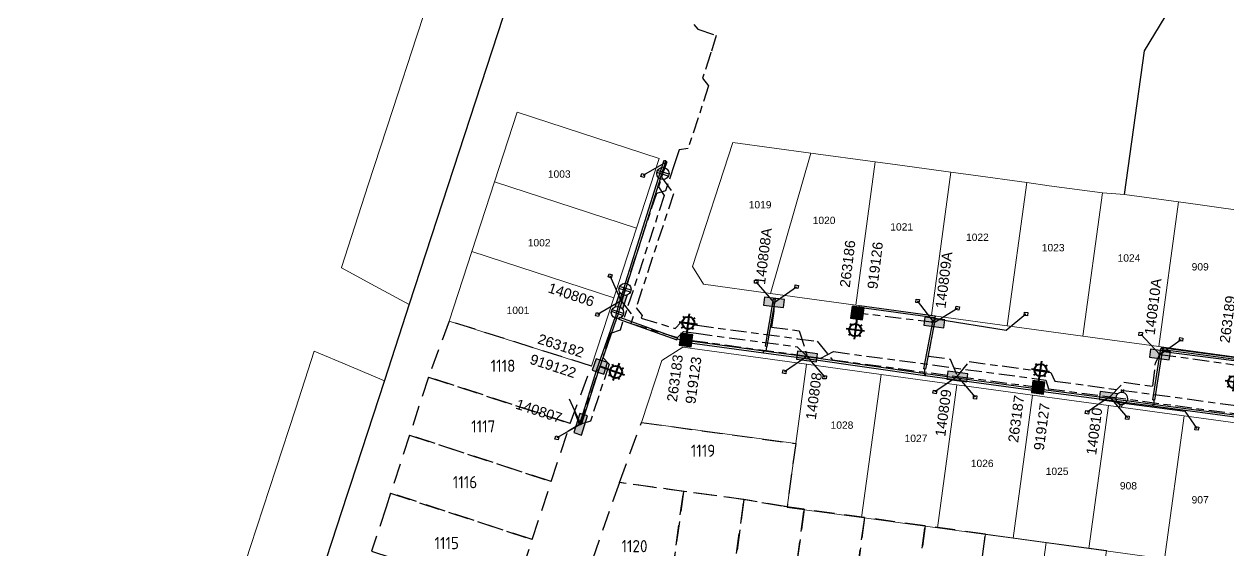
# Model space of a CAD drawing. Header units: metres. Extents: x 281818 to 283900, y 6133059 to 6135046.
# Drawn here: x 281839.1 to 282135.1, y 6134554.9 to 6134684 of the extents above; entities that cross this region are included whole.
import ezdxf
from ezdxf.enums import TextEntityAlignment as Align

# ---------------------------------------------------------------- set-up
doc = ezdxf.new("R2010")
doc.units = ezdxf.units.M
doc.linetypes.add('Cable Exist UG', pattern=[8.2, 4, -1.2, 1.8, -1.2])
doc.linetypes.add('DASHED', pattern=[0.75, 0.5, -0.25])
doc.layers.get('0').update_dxf_attribs({"color": 6})
for name, color, linetype in [('_User Future Stage 11 Lots', 255, 'Continuous'), ('Duct_SP_EXT', 7, 'Continuous'), ('Equip_LV_EXT', 7, 'Continuous'), ('Equip_SP_SL_EXT', 7, 'Continuous'), ('Mains_LV_EXT', 7, 'Continuous'), ('Mains_LV_SL_EXT', 7, 'Continuous'), ('Notes_SP_MISC', 7, 'Continuous'), ('Services_SP_EXT', 7, 'Continuous'), ('SupportsUG_SP_LV_EXT', 7, 'Continuous'), ('SupportsUG_SP_LV_SL_EXT', 7, 'Continuous'), ('Trench_SP_EXT', 7, 'Continuous')]:
    doc.layers.add(name, color=color, linetype=linetype)
for name, color, linetype, lineweight in [('Cadastre Developer_SP_EXT', 9, 'Continuous', 5), ('Cadastre Developer_SP_NEW', 2, 'Continuous', 5), ('Cadastre Roads_SP_EXT', 9, 'Continuous', 5)]:
    doc.layers.add(name, color=color, linetype=linetype, lineweight=lineweight)
doc.styles.add('COLUMN_LABEL', font='arial.ttf')
doc.styles.add('iecARIAL', font='arial.ttf', dxfattribs={"height": 2})
doc.styles.add('LotNum', font='isocp.shx', dxfattribs={"height": 1.8})
doc.styles.add('POLE_LABEL', font='arial.ttf')
doc.styles.get("Standard").update_dxf_attribs({"font": 'arial.ttf'})

# ---------------------------------------------------------------- blocks, each defined once
blk = doc.blocks.new('COLUMN_EXT')
blk.add_hatch(color=256).paths.add_polyline_path([(-1.49, 1.48), (-1.49, -1.49), (1.48, -1.49), (1.48, 1.48)])
blk.add_lwpolyline([(-1.49, -1.49), (1.48, -1.49), (1.48, 1.48), (-1.49, 1.48)], close=True)
for tag, height, style, flags, p in [('ASSET_NUM', 2.5, 'COLUMN_LABEL', 8, (2, 2)), ('STRUCTURE_PLANT_NUMBER', 0.2, 'POLE_LABEL', 9, (1.81, 0.03)), ('STREET_CODE', 0.2, 'COLUMN_LABEL', 9, (1.81, -0.2))]:
    blk.add_attdef(tag, text='', height=height, dxfattribs=dict(style=style, flags=flags)).set_placement(p, align=Align.MIDDLE_LEFT)
at = {"flags": 1}
blk.add_attdef('Z', (1.81, -2.35), '', height=0.2, dxfattribs=at)
at = {"flags": 9}
for tag, p in [('COLUMN_TYPE', (1.81, -0.4)), ('OWNED_BY', (1.81, -0.6)), ('STATE', (1.81, -0.8)), ('USAGE', (1.81, -1)), ('STREETNAME', (1.81, -1.6)), ('SUBURB', (1.81, -1.8)), ('LEGEND', (1.81, -1.2)), ('LOCATION', (1.81, -1.4)), ('NOTES', (1.81, -2))]:
    blk.add_attdef(tag, text='', height=0.2, dxfattribs=at).set_placement(p, align=Align.MIDDLE_LEFT)
blk = doc.blocks.new('PILLAR_EXT')
blk.add_hatch(color=256).paths.add_polyline_path([(-2.475, 0.99), (-2.475, -0.99), (2.475, -0.99), (2.475, 0.99)])
blk.add_lwpolyline([(-2.475, -0.99), (2.475, -0.99), (2.475, 0.99), (-2.475, 0.99)], close=True)
at = {"style": 'iecARIAL', "flags": 8}
blk.add_attdef('ASSET_NUM', (1.5, 3.5), '', height=2.5, dxfattribs=at)
for tag, p, flags in [('OWNED_BY', (0, -0.2), 9), ('STATE', (0, -0.4), 9), ('SUPPORT_TYPE', (0, -0.6), 9), ('STREETNAME', (0, -1.8), 9), ('SUBURB', (0, -2), 1), ('USAGE', (0, -0.8), 9), ('LEGEND', (0, -1), 9), ('LOCATION', (0, -1.2), 9), ('NOTES', (0, -1.4), 9), ('PARENT', (0, -1.6), 9)]:
    blk.add_attdef(tag, p, '', height=0.2, dxfattribs=dict(flags=flags))
blk = doc.blocks.new('SL_LANTERN_EXT')
at = {"lineweight": 40}
for p, q in [((0, 1.97), (0, 6.47)), ((-2.25, 4.22), (2.25, 4.22)), ((-1.46, 5.68), (-1.06, 5.28)), ((-1.46, 2.76), (-1.06, 3.16)), ((1.46, 5.68), (1.06, 5.28)), ((1.46, 2.76), (1.06, 3.16)), ((0, 0), (0, 2.72))]:
    blk.add_line(p, q, dxfattribs=at)
blk.add_circle((0, 4.22), 1.5, dxfattribs=at)
at = {"style": 'iecARIAL', "flags": 8}
blk.add_attdef('ASSET_NUM', (1.5, 1.5), '', height=2.5, dxfattribs=at)
for tag, p, height, flags in [('OPERATING_VOLTAGE', (0.98, -1.65), 0.2, 9), ('ORIENTATION', (0.98, -1.85), 0.2, 9), ('OWNED_BY', (0.98, -2.05), 0.2, 9), ('STATE', (0.98, -2.25), 0.2, 9), ('CONSTRUCTED_VOLTAGE', (0.98, -0.65), 0.2, 9), ('CONTROL_TYPE', (0.98, -0.85), 0.2, 9), ('LANTERN_PURPOSE', (0.98, -1.05), 0.2, 9), ('LANTERN_TYPE', (0.98, -1.25), 0.2, 9), ('NO_PHASES', (0.98, -1.45), 0.2, 9), ('USAGE', (0.98, -2.45), 0.2, 9), ('CEXIST', (0.98, -2.65), 0.2, 9), ('CNEW', (0.98, -2.85), 0.2, 9), ('CNUMBER', (0.98, -3.05), 0.2, 9), ('LNUMBER', (2.18, -3.25), 2.5, 8), ('CREMOVE', (0.98, -3.25), 0.2, 9), ('CREPLACE', (0.98, -3.45), 0.2, 9), ('LKINGHEIGHT', (0.98, -3.65), 0.2, 9), ('LBRACKET', (0.98, -3.85), 0.2, 9), ('LBRACKETVOCAB', (0.98, -4.05), 0.2, 9), ('LCATEGORY', (0.98, -4.25), 0.2, 9), ('LCHARGE1', (0.98, -4.45), 0.2, 9), ('LCHARGE1PERCENT', (0.98, -4.65), 0.2, 9), ('LCHARGE2', (0.98, -4.85), 0.2, 9), ('LCHARGE2PERCENT', (0.98, -5.05), 0.2, 9), ('LCHARGE3', (0.98, -5.25), 0.2, 9), ('LCHARGE3PERCENT', (0.98, -5.45), 0.2, 9), ('LEXIST', (0.98, -5.65), 0.2, 9), ('LLAMP', (0.98, -5.85), 0.2, 9), ('LLAMPVOCAB', (0.98, -6.05), 0.2, 9), ('LMAST', (0.98, -6.25), 0.2, 9), ('LMASTVOCAB', (0.98, -6.45), 0.2, 9), ('LNEW', (0.98, -6.65), 0.2, 9), ('LANTNUMBER', (0.98, -6.85), 0.2, 9), ('LOUTREACH', (0.98, -7.25), 0.2, 9), ('LOUTREACHVOCAB', (0.98, -7.45), 0.2, 9), ('LRATECODE', (0.98, -7.65), 0.2, 9), ('LREMOVE', (0.98, -7.85), 0.2, 9), ('LREPLACE', (0.98, -8.05), 0.2, 9), ('LTYPE', (0.98, -8.25), 0.2, 9), ('LTYPEVOCAB', (0.98, -8.45), 0.2, 9), ('LEGEND', (0.98, -8.65), 0.2, 9), ('LOCATION', (0.98, -8.85), 0.2, 9), ('NOTES', (0.98, -9.05), 0.2, 9), ('STREETNAME', (0.98, -9.25), 0.2, 9), ('SUBURB', (0.98, -9.45), 0.2, 1)]:
    blk.add_attdef(tag, p, '', height=height, dxfattribs=dict(flags=flags))
blk = doc.blocks.new('CCP_EXT')
blk.add_wipeout([(0, 0.57), (0.57, 0), (0, -0.57), (-0.57, 0)])
blk.add_lwpolyline([(-0.57, 0), (0, 0.57), (0.57, 0), (0, -0.57), (-0.57, 0)])
at = {"flags": 1}
blk.add_attdef('Z', (0, 0), '', height=0.2, dxfattribs=at)
at = {"flags": 9}
for tag, p in [('CCP_TYPE', (0, 0)), ('CONSTRUCTED_VOLTAGE', (0, -0.2)), ('OPERATING_VOLTAGE', (0, -0.6)), ('ORIENTATION', (0, -0.8)), ('OWNED_BY', (0, -1)), ('STATE', (0, -1.8)), ('NO_PHASES', (0, -0.4)), ('USAGE', (0, -1.2)), ('LEGEND', (0, -1.4)), ('LIFE_SUPPORT', (0, -1.6)), ('NOTES', (0, -2))]:
    blk.add_attdef(tag, text='', height=0.2, dxfattribs=at).set_placement(p, align=Align.MIDDLE_LEFT)
blk = doc.blocks.new('LV_UG_LINKS_CLOSED_EXT')
blk.add_wipeout([(-1.06, 1.06), (-1.18, 0.92), (-1.29, 0.76), (-1.37, 0.59), (-1.43, 0.42), (-1.48, 0.23), (-1.49, 0.05), (-1.49, -0.14), (-1.46, -0.33), (-1.41, -0.51), (-1.33, -0.68), (-1.24, -0.84), (-1.12, -0.99), (-0.99, -1.12), (-0.84, -1.24), (-0.68, -1.33), (-0.51, -1.41), (-0.33, -1.46), (-0.14, -1.49), (0.05, -1.49), (0.23, -1.48), (0.42, -1.43), (0.59, -1.37), (0.76, -1.29), (0.92, -1.18), (1.06, -1.06), (1.18, -0.92), (1.29, -0.76), (1.37, -0.59), (1.43, -0.42), (1.48, -0.23), (1.49, -0.05), (1.49, 0.14), (1.46, 0.33), (1.41, 0.51), (1.33, 0.68), (1.24, 0.84), (1.12, 0.99), (0.99, 1.12), (0.84, 1.24), (0.68, 1.33), (0.51, 1.41), (0.33, 1.46), (0.14, 1.49), (-0.05, 1.49), (-0.23, 1.48), (-0.42, 1.43), (-0.59, 1.37), (-0.76, 1.29), (-0.92, 1.18)])
for p, q in [((-0.25, -1.48), (-0.25, 1.48)), ((0.25, -1.48), (0.25, 1.48))]:
    blk.add_line(p, q)
blk.add_circle((0, 0), 1.5)
at = {"flags": 9}
for tag, p in [('ACTUAL_STATUS', (0, 0)), ('CONSTRUCTED_VOLTAGE', (0, -0.2)), ('OPERATING_VOLTAGE', (0, -0.6)), ('ORIENTATION', (0, -0.8)), ('STATE', (0, -1)), ('SWITCH_TYPE', (0, -1.2)), ('NO_PHASES', (0, -0.4)), ('USAGE', (0, -1.4)), ('NOTES', (0, -1.6))]:
    blk.add_attdef(tag, text='', height=0.2, dxfattribs=at).set_placement(p, align=Align.MIDDLE_LEFT)
at = {"flags": 1}
blk.add_attdef('Z', (0, 0), '', height=0.2, dxfattribs=at)
blk = doc.blocks.new('LV_UG_LINKS_OPEN_EXT')
for p, q in [((-0.25, 1.47), (-0.25, 2.22)), ((0.25, 1.47), (0.25, 2.22)), ((-0.25, -1.47), (-0.25, -2.22)), ((0.25, -1.47), (0.25, -2.22))]:
    blk.add_line(p, q)
at = {"flags": 9}
for tag, p in [('ACTUAL_STATUS', (0, 0)), ('CONSTRUCTED_VOLTAGE', (0, -0.2)), ('OPERATING_VOLTAGE', (0, -0.6)), ('ORIENTATION', (0, -0.8)), ('STATE', (0, -1)), ('SWITCH_TYPE', (0, -1.2)), ('NO_PHASES', (0, -0.4)), ('USAGE', (0, -1.4)), ('NOTES', (0, -1.6))]:
    blk.add_attdef(tag, text='', height=0.2, dxfattribs=at).set_placement(p, align=Align.MIDDLE_LEFT)
at = {"flags": 1}
blk.add_attdef('Z', (0, 0), '', height=0.2, dxfattribs=at)
blk.add_wipeout([(-0.25, 1.47), (-0.43, 1.43), (-0.61, 1.36), (-0.77, 1.28), (-0.93, 1.17), (-1.07, 1.05), (-1.19, 0.9), (-1.29, 0.75), (-1.38, 0.58), (-1.44, 0.4), (-1.48, 0.22), (-1.49, 0.03), (-1.49, -0.16), (-1.45, -0.34), (-1.4, -0.52), (-1.32, -0.69), (-1.23, -0.85), (-1.11, -1), (-0.98, -1.13), (-0.83, -1.24), (-0.66, -1.34), (-0.49, -1.41), (-0.31, -1.46), (-0.13, -1.49), (0.06, -1.49), (0.25, -1.47), (0.43, -1.43), (0.61, -1.36), (0.77, -1.28), (0.93, -1.17), (1.07, -1.05), (1.19, -0.9), (1.29, -0.75), (1.38, -0.58), (1.44, -0.4), (1.48, -0.22), (1.49, -0.03), (1.49, 0.16), (1.45, 0.34), (1.4, 0.52), (1.32, 0.69), (1.23, 0.85), (1.11, 1), (0.98, 1.13), (0.83, 1.24), (0.66, 1.34), (0.49, 1.41), (0.31, 1.46), (0.13, 1.49), (-0.06, 1.49)])
blk.add_lwpolyline([(0, -1.49, 1), (0, 1.49, 1)], format="xyb", close=True)

msp = doc.modelspace()

# ---------------------------------------------------------------- linework, layer by layer
at = {"layer": '_User Future Stage 11 Lots', "color": 7, "linetype": 'DASHED', "ltscale": 10}
for points in [[(281985.47, 6134571.44), (281990.9, 6134586.2), (282028.82, 6134581.02), (282026.7, 6134565.45), (282016.9, 6134567.14), (282002.04, 6134569.17)], [(281974.64, 6134540.66), (281977.36, 6134536.32), (281996.38, 6134533.76), (282001.23, 6134569.28), (281985.47, 6134571.44)], [(281964.07, 6134557.44), (281929.23, 6134568.83), (281928.1, 6134565.38), (281924.57, 6134554.57), (281959.41, 6134543.18)], [(282016.09, 6134567.25), (282001.23, 6134569.28), (281996.37, 6134533.72), (282011.23, 6134531.69)], [(282030.9, 6134564.87), (282025.39, 6134565.63), (282016.09, 6134567.25), (282011.23, 6134531.69), (282026.1, 6134529.66)], [(282045.77, 6134562.84), (282030.9, 6134564.87), (282026.1, 6134529.66), (282040.96, 6134527.63)], [(282060.63, 6134560.81), (282045.77, 6134562.84), (282040.96, 6134527.63), (282055.82, 6134525.6)], [(282075.49, 6134558.78), (282060.63, 6134560.81), (282055.82, 6134525.6), (282070.68, 6134523.57)]]:
    msp.add_lwpolyline(points, close=True, dxfattribs=at)
at = {"layer": 'Cadastre Developer_SP_NEW', "color": 2, "lineweight": 0, "flags": 128}
for points in [[(282090.35, 6134556.75), (282075.49, 6134558.78), (282070.68, 6134523.57), (282085.54, 6134521.54)], [(282105.21, 6134554.72), (282090.35, 6134556.75), (282085.54, 6134521.54), (282100.41, 6134519.51)]]:
    msp.add_lwpolyline(points, close=True, dxfattribs=at)
at = {"layer": 'Cadastre Roads_SP_EXT', "linetype": 'Continuous'}
for points in [[(281977.22, 6134748.07), (281967.46, 6134748.41), (281965.71, 6134748.48), (281957.71, 6134748.76), (281952.97, 6134734.23), (281947.17, 6134716.43), (281941.38, 6134698.66), (281935.59, 6134680.9), (281929.79, 6134663.1), (281923.75, 6134644.54), (281917.13, 6134624.25), (281917.12, 6134624.2), (281925.47, 6134619.71), (281933.82, 6134615.21), (281977.22, 6134748.07)], [(281918.52, 6134568.4), (281919.25, 6134570.63), (281927.69, 6134596.45), (281919.07, 6134600.1), (281910.46, 6134603.75), (281905.81, 6134589.49), (281901.01, 6134574.76), (281894.79, 6134555.71), (281888.86, 6134537.56), (281881.34, 6134514.49), (281869.18, 6134477.26), (281854.22, 6134431.41), (281842.91, 6134396.77), (281839.12, 6134385.86), (281856.22, 6134377.68), (281858.05, 6134383.31), (281918.52, 6134568.4)]]:
    msp.add_lwpolyline(points, close=True, dxfattribs=at)
at = {"layer": 'Duct_SP_EXT'}
for p, q in [((282021.36, 6134604.93), (282023.33, 6134616.57)), ((282021.83, 6134604.85), (282023.81, 6134616.49)), ((282023.33, 6134616.57), (282023.57, 6134616.53)), ((282023.81, 6134616.49), (282023.57, 6134616.53)), ((282044.41, 6134614.41), (282044.44, 6134614.65)), ((282044.47, 6134614.88), (282044.44, 6134614.65)), ((282060.33, 6134599.41), (282062.61, 6134611.36)), ((282060.8, 6134599.32), (282063.08, 6134611.27)), ((282062.61, 6134611.36), (282062.85, 6134611.32)), ((282063.08, 6134611.27), (282062.85, 6134611.32)), ((282063.03, 6134611.86), (282063.07, 6134612.1)), ((282063.1, 6134612.34), (282063.07, 6134612.1)), ((281999.59, 6134606.48), (281999.67, 6134606.71)), ((281999.75, 6134606.93), (281999.67, 6134606.71)), ((282002.22, 6134605.83), (282002.25, 6134606.06)), ((282002.22, 6134605.83), (282020.9, 6134603.33)), ((282002.28, 6134606.3), (282002.25, 6134606.06)), ((282002.28, 6134606.3), (282020.96, 6134603.81)), ((282020.9, 6134603.33), (282020.93, 6134603.57)), ((282020.9, 6134603.33), (282020.93, 6134603.57)), ((282020.9, 6134603.33), (282032.06, 6134601.84)), ((282020.96, 6134603.81), (282020.93, 6134603.57)), ((282020.96, 6134603.81), (282020.93, 6134603.57)), ((282020.96, 6134603.81), (282032.13, 6134602.32)), ((282021.36, 6134604.93), (282021.6, 6134604.89)), ((282021.83, 6134604.85), (282021.6, 6134604.89)), ((282116.59, 6134591.76), (282118.56, 6134604.39)), ((282117.07, 6134591.69), (282119.03, 6134604.31)), ((282118.56, 6134604.39), (282118.79, 6134604.35)), ((282119.03, 6134604.31), (282118.79, 6134604.35)), ((282118.92, 6134604.12), (282118.95, 6134604.35)), ((282118.92, 6134604.12), (282119.15, 6134604.09)), ((282118.98, 6134604.59), (282118.95, 6134604.35)), ((282118.98, 6134604.59), (282119.22, 6134604.56)), ((282119.15, 6134604.09), (282119.18, 6134604.32)), ((282119.15, 6134604.09), (282137.63, 6134601.64)), ((282119.22, 6134604.56), (282119.18, 6134604.32)), ((282032.06, 6134601.84), (282032.09, 6134602.08)), ((282032.06, 6134601.84), (282032.09, 6134602.08)), ((282032.13, 6134602.32), (282032.09, 6134602.08)), ((282032.13, 6134602.32), (282032.09, 6134602.08)), ((282060.33, 6134599.41), (282060.57, 6134599.36)), ((281979.86, 6134599.12), (281975.63, 6134585.77)), ((281980.32, 6134598.97), (281976.09, 6134585.63)), ((281979.86, 6134599.13), (281980.09, 6134599.05)), ((281979.86, 6134599.12), (281980.09, 6134599.05)), ((281980.32, 6134598.97), (281980.09, 6134599.05)), ((281980.32, 6134598.97), (281980.09, 6134599.05)), ((282060.56, 6134597.73), (282060.59, 6134597.97)), ((282060.8, 6134599.32), (282060.57, 6134599.36)), ((282060.62, 6134598.21), (282060.59, 6134597.97)), ((282060.68, 6134597.71), (282060.71, 6134597.95)), ((282060.68, 6134597.71), (282069.03, 6134596.6)), ((282060.74, 6134598.19), (282060.71, 6134597.95)), ((282060.74, 6134598.19), (282069.09, 6134597.07)), ((282069.03, 6134596.6), (282069.06, 6134596.83)), ((282069.03, 6134596.6), (282069.06, 6134596.83)), ((282069.09, 6134597.07), (282069.06, 6134596.83)), ((282069.09, 6134597.07), (282069.06, 6134596.83)), ((282087.76, 6134594.09), (282087.79, 6134594.33)), ((282087.76, 6134594.09), (282087.79, 6134594.33)), ((282087.82, 6134594.57), (282087.79, 6134594.33)), ((282087.82, 6134594.57), (282087.79, 6134594.33)), ((282116.59, 6134591.76), (282116.83, 6134591.72)), ((282116.65, 6134590.72), (282116.61, 6134590.48)), ((282116.65, 6134590.72), (282116.61, 6134590.48)), ((282117.07, 6134591.69), (282116.83, 6134591.72)), ((282116.58, 6134590.25), (282116.61, 6134590.48)), ((282116.58, 6134590.25), (282116.61, 6134590.48)), ((281975.63, 6134585.77), (281975.86, 6134585.7)), ((281976.09, 6134585.63), (281975.86, 6134585.7))]:
    msp.add_line(p, q, dxfattribs=at)
at = {"layer": 'Mains_LV_EXT', "linetype": 'Cable Exist UG'}
for points in [[(282023.46, 6134615.52), (282023.42, 6134613.51), (282022.89, 6134609.59), (282029.7, 6134608.74), (282031.61, 6134602.43)], [(282062.88, 6134610.74), (282061.43, 6134602.51), (282066.8, 6134601.77), (282068.54, 6134597.5)]]:
    msp.add_lwpolyline(points, dxfattribs=at)
at = {"layer": 'Mains_LV_SL_EXT', "linetype": 'Cable Exist UG'}
for points in [[(282062.88, 6134610.74), (282043.98, 6134613.08)], [(282031.59, 6134602.44), (282001.67, 6134606.47)], [(282118.34, 6134602.93), (282137.15, 6134600.29)], [(281975.93, 6134585.71), (281980.68, 6134599.97)], [(282068.6, 6134597.5), (282088.35, 6134594.86)]]:
    msp.add_lwpolyline(points, dxfattribs=at)
at = {"layer": 'Services_SP_EXT'}
msp.add_lwpolyline([(281975.96, 6134585.75), (281973.23, 6134591.9)], dxfattribs=at)
at = {"layer": 'Trench_SP_EXT', "linetype": 'Cable Exist UG'}
for points in [[(281984.64, 6134612.17), (281985.43, 6134611.95)], [(282062.96, 6134612.17), (282062.85, 6134611.32)], [(281999.67, 6134606.71), (282002.18, 6134606.19)], [(282021.64, 6134604.74), (282021.48, 6134603.72)], [(282118.79, 6134604.35), (282118.72, 6134604.73)], [(282060.57, 6134599.36), (282060.34, 6134598.04)], [(282116.9, 6134590.45), (282116.92, 6134591.57)], [(281975.64, 6134585.73), (281974.5, 6134588.7)], [(281975.64, 6134585.73), (281972.76, 6134583.96)]]:
    msp.add_lwpolyline(points, dxfattribs=at)

# ---------------------------------------------------------------- block references
at = {"layer": 'Equip_SP_SL_EXT'}
ref = msp.add_blockref('SL_LANTERN_EXT', (282043.98, 6134613.08), dxfattribs=dict(at, rotation=173.0048944225114))
ref.add_attrib('ASSET_NUM', '263186', dxfattribs={"layer": '0', "height": 2.5, "rotation": 83.0063, "style": 'iecARIAL'}).set_placement((282040.86, 6134619.39), align=Align.MIDDLE_LEFT)
ref = msp.add_blockref('SL_LANTERN_EXT', (282137.15, 6134600.29), dxfattribs=dict(at, rotation=172.451980224713))
ref.add_attrib('ASSET_NUM', '263189', dxfattribs={"layer": '0', "height": 2.5, "rotation": 82.3943, "style": 'iecARIAL'}).set_placement((282134.23, 6134605.76), align=Align.MIDDLE_LEFT)
ref = msp.add_blockref('SL_LANTERN_EXT', (282001.86, 6134606.47), dxfattribs=dict(at, rotation=352.3943182112648))
ref.add_attrib('ASSET_NUM', '263183', dxfattribs={"layer": '0', "height": 2.5, "rotation": 82.3943, "style": 'iecARIAL'}).set_placement((281999.9, 6134602.86), align=Align.MIDDLE_RIGHT)
ref = msp.add_blockref('SL_LANTERN_EXT', (281980.65, 6134600.02), dxfattribs=dict(at, rotation=250.5834405330436))
ref.add_attrib('ASSET_NUM', '263182', dxfattribs={"layer": '0', "height": 2.5, "rotation": 341.9047, "style": 'iecARIAL'}).set_placement((281976.64, 6134603.24), align=Align.MIDDLE_RIGHT)
ref = msp.add_blockref('SL_LANTERN_EXT', (282088.43, 6134594.86), dxfattribs=dict(at, rotation=352.3937598895101))
ref.add_attrib('ASSET_NUM', '263187', dxfattribs={"layer": '0', "height": 2.5, "rotation": 82.3943, "style": 'iecARIAL'}).set_placement((282083.78, 6134592.85), align=Align.MIDDLE_RIGHT)
at = {"layer": 'Services_SP_EXT'}
for p, rotation in [((281991.27, 6134646.86), 29.96391136681402), ((282029.03, 6134619.53), 215.0062610914957), ((282085.43, 6134612.86), 218.7131064735835), ((282123.55, 6134606.6), 214.4519804769975), ((282026.03, 6134598.64), 34.39431823607529), ((282127.43, 6134584.74), 125.3043901229916)]:
    msp.add_blockref('CCP_EXT', p, dxfattribs=dict(at, rotation=rotation))
at = {"layer": 'SupportsUG_SP_LV_EXT'}
ref = msp.add_blockref('PILLAR_EXT', (282023.51, 6134615.68), dxfattribs=dict(at, rotation=353.0063944158531))
ref.add_attrib('ASSET_NUM', '140808A', dxfattribs={"layer": '0', "height": 2.5, "rotation": 83.0063, "style": 'iecARIAL'}).set_placement((282020.02, 6134620.09), align=Align.MIDDLE_LEFT)
ref = msp.add_blockref('PILLAR_EXT', (282062.88, 6134610.74), dxfattribs=dict(at, rotation=173.006133675456))
ref.add_attrib('ASSET_NUM', '140809A', dxfattribs={"layer": '0', "height": 2.5, "rotation": 83.0063, "style": 'iecARIAL'}).set_placement((282064.38, 6134614.24), align=Align.MIDDLE_LEFT)
ref = msp.add_blockref('PILLAR_EXT', (281985.92, 6134616.05), dxfattribs=dict(at, rotation=71.90470014390256))
ref.add_attrib('ASSET_NUM', '140806', dxfattribs={"layer": '0', "height": 2.5, "rotation": 341.9047, "style": 'iecARIAL'}).set_placement((281979.19, 6134615.77), align=Align.MIDDLE_RIGHT)
ref = msp.add_blockref('PILLAR_EXT', (282118.34, 6134602.93), dxfattribs=dict(at, rotation=352.4518488843384))
ref.add_attrib('ASSET_NUM', '140810A', dxfattribs={"layer": '0', "height": 2.5, "rotation": 83.0063, "style": 'iecARIAL'}).set_placement((282115.81, 6134607.71), align=Align.MIDDLE_LEFT)
ref = msp.add_blockref('PILLAR_EXT', (282031.58, 6134602.44), dxfattribs=dict(at, rotation=172.3943182283982))
ref.add_attrib('ASSET_NUM', '140808', dxfattribs={"layer": '0', "height": 2.5, "rotation": 82.3943, "style": 'iecARIAL'}).set_placement((282034.04, 6134598.46), align=Align.MIDDLE_RIGHT)
ref = msp.add_blockref('PILLAR_EXT', (282068.56, 6134597.5), dxfattribs=dict(at, rotation=172.3943182283982))
ref.add_attrib('ASSET_NUM', '140809', dxfattribs={"layer": '0', "height": 2.5, "rotation": 82.3943, "style": 'iecARIAL'}).set_placement((282065.87, 6134594.31), align=Align.MIDDLE_RIGHT)
ref = msp.add_blockref('PILLAR_EXT', (282106, 6134592.5), dxfattribs=dict(at, rotation=172.3943182283982))
ref.add_attrib('ASSET_NUM', '140810', dxfattribs={"layer": '0', "height": 2.5, "rotation": 82.3943, "style": 'iecARIAL'}).set_placement((282102.97, 6134589.81), align=Align.MIDDLE_RIGHT)
ref = msp.add_blockref('PILLAR_EXT', (281975.96, 6134585.75), dxfattribs=dict(at, rotation=71.90470023900609))
ref.add_attrib('ASSET_NUM', '140807', dxfattribs={"layer": '0', "height": 2.5, "rotation": 341.9047, "style": 'iecARIAL'}).set_placement((281971.24, 6134587.22), align=Align.MIDDLE_RIGHT)
at = {"layer": 'SupportsUG_SP_LV_SL_EXT'}
ref = msp.add_blockref('COLUMN_EXT', (282043.98, 6134613.08), dxfattribs=dict(at, rotation=353.0062610879758))
ref.add_attrib('ASSET_NUM', '919126', dxfattribs={"layer": '0', "height": 2.5, "rotation": 83.0063, "style": 'COLUMN_LABEL'}).set_placement((282046.4, 6134619.14), align=Align.TOP_LEFT)
ref = msp.add_blockref('COLUMN_EXT', (282001.86, 6134606.47), dxfattribs=dict(at, rotation=352.3943182239842))
ref.add_attrib('ASSET_NUM', '919123', dxfattribs={"layer": '0', "height": 2.5, "rotation": 82.3943, "style": 'COLUMN_LABEL'}).set_placement((282003.2, 6134602.51), align=Align.TOP_RIGHT)
ref = msp.add_blockref('COLUMN_EXT', (281980.68, 6134599.97), dxfattribs=dict(at, rotation=71.90470017560374))
ref.add_attrib('ASSET_NUM', '919122', dxfattribs={"layer": '0', "height": 2.5, "rotation": 341.9047, "style": 'COLUMN_LABEL'}).set_placement((281975.1, 6134599.44), align=Align.TOP_RIGHT)
ref = msp.add_blockref('COLUMN_EXT', (282088.43, 6134594.86), dxfattribs=dict(at, rotation=352.3943182239842))
ref.add_attrib('ASSET_NUM', '919127', dxfattribs={"layer": '0', "height": 2.5, "rotation": 82.3943, "style": 'COLUMN_LABEL'}).set_placement((282088.85, 6134591.1), align=Align.TOP_RIGHT)

# ---------------------------------------------------------------- texts
at = {"layer": '_User Future Stage 11 Lots', "style": 'LotNum'}
for s, p in [('1118', (281953.82, 6134598.62)), ('1117', (281949.03, 6134583.73)), ('1119', (282003.02, 6134577.75)), ('1116', (281944.53, 6134570.04)), ('1115', (281940.02, 6134555.08)), ('1120', (281986, 6134554.33))]:
    msp.add_text(s, height=3, dxfattribs=at).set_placement(p)
at = {"layer": 'Cadastre Developer_SP_EXT'}
for s, p in [('1003', (281967.89, 6134646.31)), ('1019', (282017.27, 6134638.78)), ('1020', (282033, 6134634.93)), ('1021', (282052.07, 6134633.33)), ('1022', (282070.69, 6134630.79)), ('1002', (281962.95, 6134629.45)), ('1023', (282089.32, 6134628.24)), ('1024', (282107.95, 6134625.7)), ('909', (282126.16, 6134623.53)), ('1001', (281957.75, 6134612.84)), ('1028', (282037.4, 6134584.65)), ('1027', (282055.59, 6134581.4)), ('1026', (282071.87, 6134575.25)), ('1025', (282090.28, 6134573.31)), ('908', (282108.52, 6134569.75)), ('907', (282126.15, 6134566.31))]:
    msp.add_text(s, height=1.8, dxfattribs=at).set_placement(p)

# ---------------------------------------------------------------- next in the draw order: linework, layer by layer
at = {"layer": 'Cadastre Developer_SP_EXT', "linetype": 'Continuous'}
for points in [[(281960.35, 6134662.43), (281954.77, 6134645.31), (281989.66, 6134633.91), (281995.25, 6134651.02), (281960.35, 6134662.43)], [(282032.51, 6134652.36), (282022.64, 6134617.87), (282043.56, 6134615.02), (282048.37, 6134650.19), (282032.51, 6134652.36)], [(282085.62, 6134645.1), (282080.82, 6134609.93), (282099.44, 6134607.39), (282104.25, 6134642.56), (282091.11, 6134644.35), (282085.62, 6134645.1)], [(282122.92, 6134640.35), (282118.07, 6134604.84), (282136.7, 6134602.3), (282141.55, 6134637.8), (282128.22, 6134639.63), (282122.92, 6134640.35)], [(282031.49, 6134600.52), (282001.08, 6134604.67), (281995.87, 6134601.41), (281990.9, 6134586.2), (282028.82, 6134581.02), (282031.49, 6134600.52)], [(282142.95, 6134585.29), (282124.32, 6134587.84), (282119.52, 6134552.66), (282132.66, 6134550.87), (282138.15, 6134550.12), (282142.95, 6134585.29)]]:
    msp.add_lwpolyline(points, close=True, dxfattribs=at)
at = {"layer": 'Duct_SP_EXT'}
for p, q in [((282119.22, 6134604.56), (282137.69, 6134602.11)), ((282116.65, 6134590.72), (282162.56, 6134584.59)), ((282116.58, 6134590.25), (282162.5, 6134584.11))]:
    msp.add_line(p, q, dxfattribs=at)
at = {"layer": 'Services_SP_EXT'}
for points in [[(282023.51, 6134615.68), (282029.03, 6134619.53)], [(282118.34, 6134602.93), (282123.55, 6134606.6)], [(282031.58, 6134602.44), (282026.03, 6134598.64)], [(282118.01, 6134602.79), (282119.26, 6134603.65), (282136.6, 6134601.41), (282140.78, 6134604.42)]]:
    msp.add_lwpolyline(points, dxfattribs=at)

# ---------------------------------------------------------------- next in the draw order: block references
for p, rotation in [((281983.2, 6134622.2), 293.9047000881981), ((282019.1, 6134620.75), 311.0062610180607), ((282058.76, 6134616.05), 307.7810786723978), ((282068.6, 6134614.28), 211.7810786195564), ((281980.09, 6134612.69), 29.90470005853948), ((282113.64, 6134607.91), 310.4519805022204), ((282035.94, 6134597.32), 130.3943182511262), ((282063.01, 6134593.7), 34.39431823607529), ((282072.92, 6134592.38), 130.394318276526), ((282100.45, 6134588.7), 34.39431823607529), ((282110.36, 6134587.38), 130.3943182511262), ((281970.13, 6134582.4), 29.90470005853948)]:
    msp.add_blockref('CCP_EXT', p, dxfattribs=dict(at, rotation=rotation))

# ---------------------------------------------------------------- next in the draw order: linework, layer by layer
at = {"layer": '_User Future Stage 11 Lots', "color": 7, "linetype": 'DASHED', "ltscale": 10}
for points in [[(281978.59, 6134600.04), (281943.61, 6134611.09), (281938.53, 6134597.35), (281973.38, 6134585.96)], [(281973.38, 6134585.96), (281938.53, 6134597.35), (281933.88, 6134583.09), (281968.73, 6134571.7)], [(281968.73, 6134571.7), (281933.88, 6134583.09), (281929.23, 6134568.83), (281964.07, 6134557.44)]]:
    msp.add_lwpolyline(points, close=True, dxfattribs=at)
at = {"layer": 'Cadastre Developer_SP_EXT', "linetype": 'Continuous'}
for points in [[(282013.37, 6134654.97), (282003.41, 6134624.47), (282006.13, 6134620.13), (282022.64, 6134617.87), (282032.51, 6134652.36), (282013.37, 6134654.97)], [(282048.37, 6134650.19), (282043.56, 6134615.02), (282062.19, 6134612.47), (282066.99, 6134647.65), (282053.85, 6134649.44), (282048.37, 6134650.19)], [(282066.99, 6134647.65), (282062.19, 6134612.47), (282080.82, 6134609.93), (282085.62, 6134645.1), (282072.48, 6134646.9), (282066.99, 6134647.65)], [(281954.77, 6134645.31), (281949.18, 6134628.18), (281984.07, 6134616.8), (281989.66, 6134633.91), (281954.77, 6134645.31)], [(282104.25, 6134642.56), (282099.44, 6134607.39), (282118.07, 6134604.84), (282122.92, 6134640.35), (282109.61, 6134642.18), (282104.25, 6134642.56)], [(281949.18, 6134628.18), (281943.61, 6134611.09), (281978.59, 6134600.04), (281984.07, 6134616.8), (281949.18, 6134628.18)], [(282031.49, 6134600.52), (282028.82, 6134581.02), (282026.68, 6134565.34), (282039.53, 6134563.59), (282045.01, 6134562.84), (282049.82, 6134598.01), (282031.49, 6134600.52)], [(282063.64, 6134560.3), (282068.44, 6134595.47), (282049.82, 6134598.01), (282045.01, 6134562.84), (282058.15, 6134561.05), (282063.64, 6134560.3)], [(282087.07, 6134592.93), (282068.44, 6134595.47), (282063.64, 6134560.3), (282076.78, 6134558.5), (282082.27, 6134557.75), (282087.07, 6134592.93)], [(282105.7, 6134590.38), (282087.07, 6134592.93), (282082.27, 6134557.75), (282095.41, 6134555.96), (282100.89, 6134555.21), (282105.7, 6134590.38)], [(282124.32, 6134587.84), (282105.7, 6134590.38), (282100.89, 6134555.21), (282114.03, 6134553.41), (282119.52, 6134552.66), (282124.32, 6134587.84)]]:
    msp.add_lwpolyline(points, close=True, dxfattribs=at)
at = {"layer": 'Duct_SP_EXT'}
for p, q in [((282063.03, 6134611.86), (282044.41, 6134614.41)), ((282063.1, 6134612.34), (282044.47, 6134614.88)), ((282032.06, 6134601.84), (282060.56, 6134597.73)), ((282032.13, 6134602.32), (282060.62, 6134598.21)), ((282069.03, 6134596.6), (282087.76, 6134594.09)), ((282069.09, 6134597.07), (282087.82, 6134594.57))]:
    msp.add_line(p, q, dxfattribs=at)
at = {"layer": 'Services_SP_EXT'}
for points in [[(282023.51, 6134615.68), (282019.1, 6134620.75)], [(282062.88, 6134610.74), (282058.76, 6134616.05)], [(282062.88, 6134610.74), (282068.6, 6134614.28)], [(282062.04, 6134610.87), (282063.3, 6134611.65), (282080.53, 6134608.89), (282085.43, 6134612.86)], [(282118.34, 6134602.93), (282113.64, 6134607.91)], [(282031.58, 6134602.44), (282035.94, 6134597.32)], [(282068.56, 6134597.5), (282063.01, 6134593.7)], [(282068.56, 6134597.5), (282072.92, 6134592.38)], [(281975.96, 6134585.75), (281970.13, 6134582.4)]]:
    msp.add_lwpolyline(points, dxfattribs=at)

# ---------------------------------------------------------------- next in the draw order: block references
at = {"layer": 'Equip_LV_EXT', "rotation": 71.9639115065964}
msp.add_blockref('LV_UG_LINKS_CLOSED_EXT', (281996.17, 6134647.37), dxfattribs=at)

# ---------------------------------------------------------------- next in the draw order: linework, layer by layer
at = {"layer": 'Duct_SP_EXT'}
for p in [(281996.4, 6134650.57), (281996.85, 6134650.42)]:
    msp.add_line(p, (281996.62, 6134650.49), dxfattribs=at)
at = {"layer": 'Services_SP_EXT'}
msp.add_lwpolyline([(281997.1, 6134650.22), (281991.27, 6134646.86)], dxfattribs=at)

# ---------------------------------------------------------------- next in the draw order: block references
at = {"layer": 'Equip_LV_EXT'}
for name, p, rotation in [('LV_UG_LINKS_CLOSED_EXT', (281986.86, 6134618.9), 71.90470014390256), ('LV_UG_LINKS_CLOSED_EXT', (281984.99, 6134613.2), 71.90470014390256), ('LV_UG_LINKS_OPEN_EXT', (282108.97, 6134592.1), 172.3943182283982)]:
    msp.add_blockref(name, p, dxfattribs=dict(at, rotation=rotation))

# ---------------------------------------------------------------- next in the draw order: linework, layer by layer
at = {"layer": 'Duct_SP_EXT'}
for p, q in [((281996.4, 6134650.57), (281985.59, 6134616.23)), ((281996.85, 6134650.42), (281986.05, 6134616.08)), ((281985.58, 6134616.15), (281984.48, 6134612.21)), ((281986.04, 6134616.02), (281984.94, 6134612.09)), ((281985.58, 6134616.15), (281985.81, 6134616.09)), ((281985.59, 6134616.23), (281985.82, 6134616.16)), ((281986.04, 6134616.02), (281985.81, 6134616.09)), ((281986.05, 6134616.08), (281985.82, 6134616.16)), ((281984.43, 6134612.17), (281979.86, 6134599.13)), ((281984.88, 6134612.01), (281980.32, 6134598.97)), ((281984.43, 6134612.17), (281984.65, 6134612.09)), ((281984.48, 6134612.21), (281984.71, 6134612.15)), ((281984.88, 6134612.01), (281984.65, 6134612.09)), ((281984.94, 6134612.09), (281984.71, 6134612.15)), ((281985.34, 6134611.61), (281985.43, 6134611.84)), ((281985.34, 6134611.61), (281999.59, 6134606.48)), ((281985.51, 6134612.06), (281985.43, 6134611.84)), ((281985.51, 6134612.06), (281999.75, 6134606.93)), ((282087.76, 6134594.09), (282106.56, 6134591.58)), ((282087.82, 6134594.57), (282106.62, 6134592.06)), ((282106.56, 6134591.58), (282106.59, 6134591.82)), ((282106.56, 6134591.58), (282106.59, 6134591.82)), ((282106.56, 6134591.58), (282116.58, 6134590.25)), ((282106.62, 6134592.06), (282106.59, 6134591.82)), ((282106.62, 6134592.06), (282106.59, 6134591.82)), ((282106.62, 6134592.06), (282116.65, 6134590.72))]:
    msp.add_line(p, q, dxfattribs=at)
at = {"layer": 'Mains_LV_EXT', "linetype": 'Cable Exist UG'}
for points in [[(282003.76, 6134683.91), (282004.79, 6134682.78), (282004.79, 6134682.78), (282009.29, 6134681.24), (282007.99, 6134677.15), (282007.84, 6134676.72), (282007.84, 6134676.72), (282005.91, 6134670.77), (282007.38, 6134668.84), (282002.36, 6134653.45), (282000.15, 6134653.14), (281999.05, 6134649.75), (281996.84, 6134643.09), (281994.56, 6134642.47), (281985.94, 6134616.08)], [(281997.1, 6134650.22), (281995.09, 6134644.09), (281996.5, 6134641.98), (281985.63, 6134608.87), (281983.26, 6134608.08), (281981.39, 6134602.19), (281982.94, 6134600.51), (281978.36, 6134586.53), (281975.96, 6134585.75)], [(281997.1, 6134650.22), (281995.85, 6134646.42), (281998.75, 6134642.38), (281989.59, 6134614.38), (281989.59, 6134614.38), (281991.05, 6134612.46), (281990.86, 6134611.83), (281999.17, 6134609.3), (282000.57, 6134610.72), (282004.62, 6134610.07), (282029.29, 6134606.78), (282034.09, 6134606.17), (282037.76, 6134601.61), (282068.55, 6134597.5)], [(281985.93, 6134616.06), (281988.86, 6134612.21), (281988.32, 6134610.51), (281999.75, 6134607.04), (282001.27, 6134608.58), (282004.33, 6134608.1), (282029.21, 6134604.77), (282031.6, 6134602.44)], [(282031.5, 6134602.45), (282035, 6134601.98), (282038.08, 6134603.59), (282090.27, 6134596.62), (282090.99, 6134594.5), (282106.07, 6134592.49)], [(282106.08, 6134592.49), (282109.47, 6134596.07), (282116.59, 6134595.12), (282117.28, 6134600.87), (282118.34, 6134602.93)], [(282068.51, 6134597.51), (282071.46, 6134601.15), (282091.56, 6134598.48), (282092.53, 6134596.36), (282140.95, 6134589.85), (282143.21, 6134587.53), (282161.75, 6134585.06)], [(282105.97, 6134592.51), (282140.89, 6134587.84), (282143.54, 6134589.51), (282181.36, 6134584.44), (282184.06, 6134583.95), (282185.29, 6134581.7), (282199.07, 6134579.22), (282208.48, 6134577.75), (282216.39, 6134575.15)]]:
    msp.add_lwpolyline(points, dxfattribs=at)
at = {"layer": 'Notes_SP_MISC', "linetype": 'Continuous'}
msp.add_lwpolyline([(282109.61, 6134642.18), (282114.56, 6134677.45), (282123.61, 6134692.37), (282128.61, 6134727.82), (281977.23, 6134748.15), (281933.83, 6134615.29), (281927.7, 6134596.53), (281919.26, 6134570.71), (281918.53, 6134568.48), (281858.07, 6134383.39), (281864.15, 6134376.62), (281866.35, 6134376.23)], dxfattribs=at)
at = {"layer": 'Services_SP_EXT'}
for points in [[(281985.92, 6134616.05), (281983.2, 6134622.2)], [(281985.92, 6134616.05), (281980.09, 6134612.69)], [(282106, 6134592.5), (282100.45, 6134588.7)], [(282106, 6134592.5), (282110.36, 6134587.38)], [(282106.08, 6134592.49), (282107.02, 6134591.3), (282124.44, 6134588.97), (282127.43, 6134584.74)]]:
    msp.add_lwpolyline(points, dxfattribs=at)

doc.saveas('drawing.dxf')
